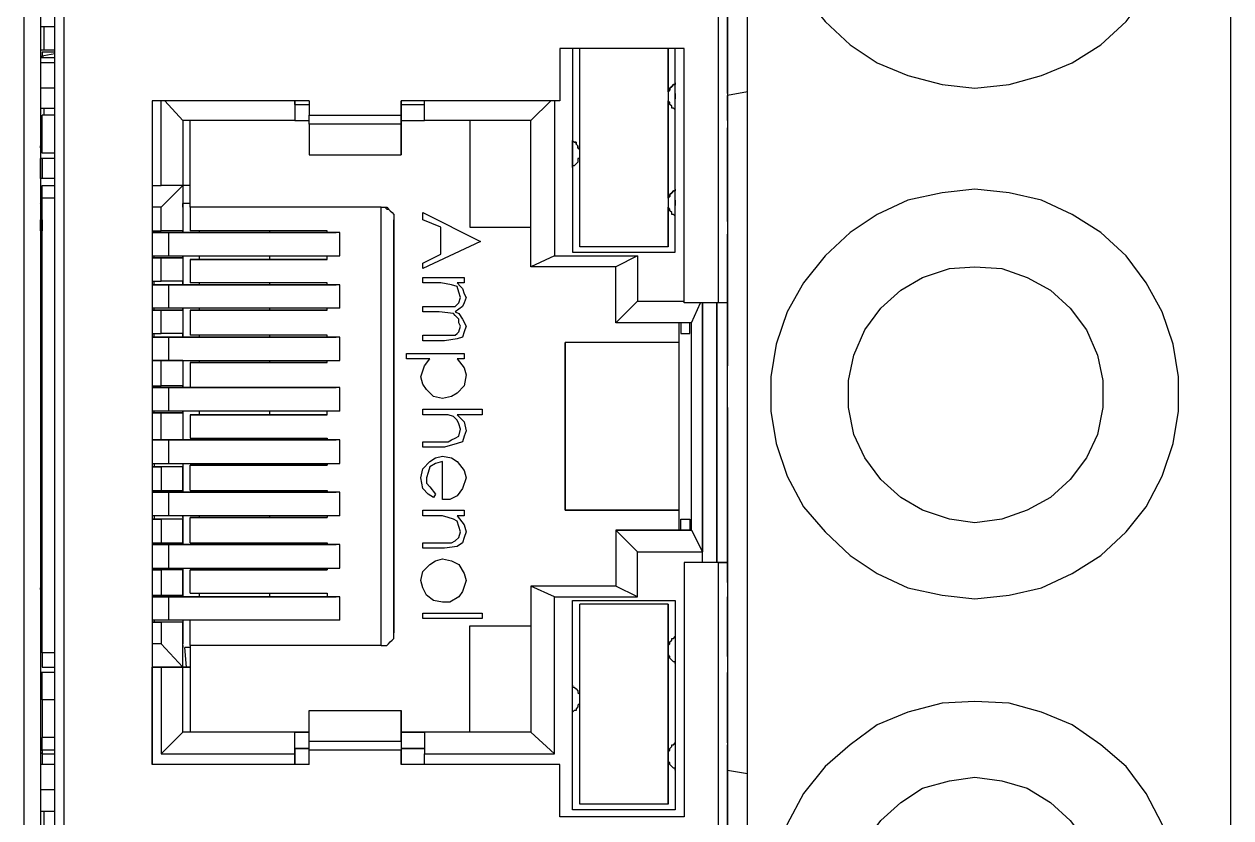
# Model space of a CAD drawing. Header units: inches. Extents: x 45 to 557, y 129 to 755.
# Drawn here: x 91.6 to 158.5, y 449.2 to 493.2 of the extents above; entities that cross this region are included whole.
import ezdxf

# ---------------------------------------------------------------- set-up
doc = ezdxf.new("R2010")
doc.units = ezdxf.units.IN
doc.header["$MEASUREMENT"] = 0
doc.layers.add('Brain', color=7, linetype='Continuous')

msp = doc.modelspace()

# ---------------------------------------------------------------- linework, layer by layer
at = {"layer": 'Brain', "color": 7, "lineweight": 25, "true_color": 0xffffff}
for points in [[(158.5, 345.2), (158.5, 685.3)], [(92.5, 539.1), (92.5, 402.1)], [(93.3, 402.7), (93.3, 538.5)], [(93.8, 538), (93.8, 403.2)], [(91.6, 404.1), (91.6, 537.1)], [(131.7, 404.1), (131.7, 537.1)], [(144.3, 512.4), (142.5, 512.3), (140.6, 511.8), (138.9, 511.1), (137.4, 510), (136, 508.8), (134.8, 507.3), (133.9, 505.6), (133.3, 503.9), (133, 502), (133, 500.1), (133.3, 498.3), (133.9, 496.5), (134.8, 494.9), (136, 493.4), (137.4, 492.1), (138.9, 491.1), (140.6, 490.4), (142.5, 489.9), (144.3, 489.7)], [(144.3, 489.7), (146.2, 489.9), (148, 490.4), (149.7, 491.1), (151.3, 492.1), (152.7, 493.4), (153.8, 494.9), (154.7, 496.5), (155.3, 498.3), (155.6, 500.1), (155.6, 502), (155.3, 503.9), (154.7, 505.6), (153.8, 507.3), (152.7, 508.8), (151.3, 510), (149.7, 511.1), (148, 511.8), (146.2, 512.3), (144.3, 512.4)], [(130.1, 477.8), (130.1, 508)], [(130.6, 508), (130.6, 477.8)], [(130.6, 496.5), (130.6, 489.3)], [(130.6, 492.5), (130.6, 496.4)], [(130.6, 496.4), (130.6, 496.3), (130.6, 495.7), (130.6, 494.9), (130.6, 493.9), (130.6, 492.9), (130.6, 491.9), (130.6, 491.1)], [(130.6, 492.5), (130.6, 492.8), (130.6, 493.8), (130.6, 494.8), (130.6, 495.6), (130.6, 496.3), (130.6, 496.4)], [(130.6, 492.5), (130.6, 493.1), (130.6, 494), (130.6, 494.8), (130.6, 495.4), (130.6, 495.9), (130.6, 496), (130.6, 495.8), (130.6, 495.4), (130.6, 494.7), (130.6, 493.9), (130.6, 493), (130.6, 492.2), (130.6, 491.5)], [(130.6, 493), (130.6, 493.5), (130.6, 494), (130.6, 494.5), (130.6, 494.9), (130.6, 495.3), (130.6, 495.5), (130.6, 495.7), (130.6, 495.8)], [(93.3, 493.1), (92.5, 493.1)], [(92.7, 493.1), (92.7, 491.8)], [(130.6, 493.2), (130.6, 493.1), (130.6, 493), (130.6, 492.9), (130.6, 492.8), (130.6, 492.7), (130.6, 492.6), (130.6, 492.5)], [(130.6, 492.5), (130.6, 492.6), (130.6, 493.2)], [(130.6, 489.9), (130.6, 490), (130.6, 490.2), (130.6, 490.5), (130.6, 490.9), (130.6, 491.3), (130.6, 491.7), (130.6, 492.3), (130.6, 492.8)], [(130.6, 492), (130.6, 492.5)], [(93.3, 491.8), (92.5, 491.8)], [(93.3, 491.8), (92.5, 491.8)], [(121.3, 491.9), (121.3, 489)], [(121.3, 491.9), (121.3, 489)], [(128.2, 491.9), (121.3, 491.9)], [(122, 491.9), (122, 486.8)], [(122, 491.9), (122, 480.6)], [(122.4, 480.9), (122.4, 481.8), (122.4, 483), (122.4, 484.3), (122.4, 485.7), (122.4, 487.1), (122.4, 488.5), (122.4, 489.8), (122.4, 491), (122.4, 491.9)], [(127.3, 489.5), (127.3, 491.9)], [(127.3, 491.9), (127.3, 491), (127.3, 489.8), (127.3, 488.5), (127.3, 487.1), (127.3, 485.7), (127.3, 484.3), (127.3, 483), (127.3, 481.8), (127.3, 480.9)], [(127.7, 480.6), (127.7, 491.9)], [(128.2, 477.8), (128.2, 491.9)], [(130.6, 492.2), (130.6, 491.8)], [(130.6, 492), (130.6, 492.1), (130.6, 492.2)], [(130.6, 489.4), (130.6, 492)], [(130.6, 491.5), (130.6, 492)], [(130.6, 491), (130.6, 491.8), (130.6, 492)], [(92.5, 491.4), (93.3, 491.4)], [(93.3, 491.1), (92.5, 491.1)], [(93.3, 491.1), (92.5, 491.1)], [(92.6, 491.7), (92.6, 491.5)], [(93.3, 491.7), (92.6, 491.7)], [(93.3, 491.7), (92.6, 491.7)], [(92.6, 491.7), (92.6, 491.5)], [(92.6, 491.4), (92.6, 491.5), (92.7, 491.5)], [(92.6, 491.4), (92.6, 491.5), (92.7, 491.5)], [(93.3, 491.6), (92.7, 491.5)], [(93.3, 491.6), (92.7, 491.5)], [(130.6, 491.5), (130.6, 491)], [(130.6, 491.5), (130.6, 491.1)], [(127.7, 490), (127.7, 489.9), (127.6, 489.9), (127.5, 489.8), (127.4, 489.7), (127.4, 489.6), (127.3, 489.5)], [(127.3, 489.5), (127.4, 489.6), (127.4, 489.7), (127.5, 489.8), (127.6, 489.9), (127.7, 489.9), (127.7, 490)], [(93.3, 489.7), (92.5, 489.7)], [(127.3, 489.5), (127.3, 489.5), (127.3, 489.4), (127.3, 489.2), (127.3, 489.1), (127.3, 489)], [(127.7, 489.4), (127.7, 489.4), (127.7, 489.3), (127.7, 489.2), (127.7, 489.1)], [(131.7, 489.5), (130.6, 489.3)], [(130.6, 489.2), (130.6, 489.3)], [(130.6, 487.9), (130.6, 489.3)], [(130.6, 489.3), (130.6, 487.9)], [(130.6, 489.2), (130.6, 485.9)], [(92.5, 488.6), (93.3, 488.6)], [(92.7, 488.6), (92.7, 488.2)], [(98.7, 489), (98.7, 484.3)], [(98.7, 489), (98.7, 452.2)], [(107.4, 489), (98.7, 489)], [(99.2, 484.3), (99.2, 489)], [(100.4, 487.9), (99.4, 489)], [(106.6, 489), (106.6, 487.9)], [(106.6, 488.8), (106.6, 489)], [(106.6, 488.8), (106.6, 487.9)], [(106.6, 488.8), (107.4, 488.8)], [(107.4, 489), (107.4, 488.2)], [(112.5, 488.2), (112.5, 489)], [(112.5, 489), (112.5, 488.2)], [(121.3, 489), (112.5, 489)], [(112.5, 488.8), (113.8, 488.8)], [(113.8, 487.9), (113.8, 489)], [(119.7, 487.9), (120.8, 489)], [(121, 489), (121, 480.4)], [(127.7, 488.5), (127.7, 488.5), (127.6, 488.6), (127.5, 488.6), (127.5, 488.7), (127.4, 488.8), (127.4, 488.9), (127.3, 489)], [(127.3, 483.6), (127.3, 489)], [(92.6, 488.1), (92.5, 488.1)], [(92.6, 488.1), (92.5, 488.1)], [(92.6, 488.2), (92.6, 488.2)], [(93.3, 488.2), (92.6, 488.2)], [(93.3, 488.2), (92.6, 488.2)], [(92.6, 486.1), (92.6, 488.2)], [(100.4, 487.9), (100.4, 484.3)], [(100.4, 487.9), (100.4, 484.3)], [(106.6, 487.9), (100.4, 487.9)], [(100.8, 483.1), (100.8, 487.9)], [(106.6, 487.9), (107.4, 487.9)], [(107.4, 487.7), (107.4, 487.7), (107.4, 487.8), (107.4, 487.9), (107.4, 488), (107.4, 488.1), (107.4, 488.2)], [(107.4, 488.2), (112.5, 488.2)], [(112.5, 488.2), (112.5, 488.1), (112.5, 488), (112.5, 487.9), (112.5, 487.8), (112.5, 487.7)], [(112.5, 486.5), (112.5, 488.2)], [(112.5, 487.9), (113.8, 487.9)], [(119.7, 487.9), (113.8, 487.9)], [(116.3, 487.9), (116.3, 482)], [(119.7, 479.8), (119.7, 487.9)], [(107.4, 487.7), (107.4, 486)], [(112.5, 487.7), (107.4, 487.7)], [(112.5, 487.7), (112.5, 486)], [(130.6, 486.8), (130.6, 487.5)], [(130.6, 487.5), (130.6, 485.9)], [(92.5, 486.6), (92.6, 486.6)], [(92.5, 486.4), (92.5, 486.4), (92.5, 486.5)], [(92.6, 486.5), (92.5, 486.5)], [(92.5, 486.4), (92.5, 486.4), (92.5, 486.5)], [(92.5, 486.4), (92.5, 486.4), (92.5, 486.5)], [(92.5, 486.5), (92.6, 486.5)], [(92.6, 486.4), (92.5, 486.4)], [(92.5, 486.4), (92.5, 485.8)], [(92.5, 486.4), (92.5, 486.4)], [(112.5, 486), (112.5, 486.5)], [(122.4, 486.3), (122.3, 486.4), (122.3, 486.5), (122.2, 486.6), (122.2, 486.7), (122.1, 486.7), (122, 486.8)], [(122, 486.8), (122, 486.8), (122.1, 486.7), (122.2, 486.7), (122.2, 486.6), (122.3, 486.5), (122.3, 486.4), (122.4, 486.3)], [(122, 486.3), (122, 486.5), (122, 486.6), (122, 486.7), (122, 486.8)], [(130.6, 486.1), (130.6, 486.8)], [(92.5, 484.7), (92.5, 485.8)], [(92.5, 485.8), (92.5, 485.8)], [(93.3, 485.8), (92.5, 485.8)], [(93.3, 486.1), (92.6, 486.1)], [(92.6, 485.8), (92.6, 484.7)], [(107.4, 486), (112.5, 486)], [(122, 485.9), (122, 485.9), (122, 486), (122, 486.1), (122, 486.2), (122, 486.3)], [(122, 486.3), (122, 485.9)], [(122, 485.3), (122, 485.3), (122, 485.4), (122, 485.5), (122, 485.7), (122, 485.9)], [(122.4, 485.8), (122.3, 485.8), (122.3, 485.7), (122.3, 485.6), (122.2, 485.5), (122.1, 485.4), (122, 485.4), (122, 485.3)], [(130.6, 483.7), (130.6, 486.1)], [(130.6, 485.2), (130.6, 485.9)], [(122, 485.3), (122, 480.6)], [(130.6, 484.9), (130.6, 485.1), (130.6, 485.2)], [(93.3, 484.7), (92.5, 484.7)], [(93.3, 484.7), (92.5, 484.7)], [(130.6, 484.5), (130.6, 484.8), (130.6, 484.9)], [(130.6, 483.9), (130.6, 484.5)], [(92.6, 484.3), (93.3, 484.3)], [(92.6, 484.3), (93.3, 484.3)], [(92.6, 483.6), (92.6, 483.7), (92.6, 483.8), (92.6, 484), (92.6, 484.1), (92.6, 484.2), (92.6, 484.3)], [(98.7, 484.3), (99.2, 484.3)], [(98.7, 484.3), (98.7, 483.1)], [(100.4, 484.3), (99.2, 483.1)], [(100.4, 484.3), (99.2, 484.3)], [(100.8, 484.3), (100.4, 484.3)], [(100.4, 484.3), (100.4, 483.1)], [(100.4, 484.3), (100.4, 481.8)], [(127.7, 484.1), (127.7, 484), (127.6, 484), (127.5, 483.9), (127.4, 483.8), (127.4, 483.7), (127.3, 483.6)], [(127.3, 483.6), (127.4, 483.7), (127.4, 483.8), (127.5, 483.9), (127.6, 484), (127.7, 484), (127.7, 484.1)], [(130.6, 483.9), (130.6, 474.3)], [(130.6, 483.9), (130.6, 482.3)], [(130.6, 483.1), (130.6, 483.7)], [(144.3, 484.1), (142.5, 483.9), (140.6, 483.5), (138.9, 482.7), (137.4, 481.7), (136, 480.4), (134.8, 478.9), (133.9, 477.3), (133.3, 475.5), (133, 473.7), (133, 471.8), (133.3, 470), (133.9, 468.2), (134.8, 466.5), (136, 465.1), (137.4, 463.8), (138.9, 462.8), (140.6, 462), (142.5, 461.6), (144.3, 461.4)], [(144.3, 461.4), (146.2, 461.6), (148, 462), (149.7, 462.8), (151.3, 463.8), (152.7, 465.1), (153.8, 466.5), (154.7, 468.2), (155.3, 470), (155.6, 471.8), (155.6, 473.7), (155.3, 475.5), (154.7, 477.3), (153.8, 478.9), (152.7, 480.4), (151.3, 481.7), (149.7, 482.7), (148, 483.5), (146.2, 483.9), (144.3, 484.1)], [(92.6, 483.2), (92.6, 483.2), (92.5, 483.3)], [(92.6, 483.3), (92.5, 483.3)], [(93.3, 483.6), (92.6, 483.6)], [(92.6, 458.4), (92.6, 483.6)], [(99.2, 483.1), (98.7, 483.1)], [(98.7, 483.1), (98.7, 481.8)], [(99.2, 481.8), (99.2, 483.1)], [(100.8, 483.3), (100.8, 483.3), (100.6, 483.3), (100.4, 483.3)], [(100.4, 483.3), (100.4, 483.1)], [(100.4, 483.1), (100.4, 483.3)], [(100.4, 483.1), (100.4, 481.7)], [(100.8, 483.1), (100.8, 481.8)], [(111.4, 483.1), (100.8, 483.1)], [(111.4, 483.1), (100.8, 483.1)], [(111.4, 458.8), (111.4, 483.1)], [(111.4, 483.1), (111.5, 483.1), (111.6, 483.1), (111.7, 483), (111.8, 483), (111.9, 482.9), (112, 482.8), (112.1, 482.7), (112.1, 482.5), (112.1, 482.4)], [(111.4, 483.1), (111.5, 483.1), (111.7, 483.1), (111.8, 483), (111.9, 482.9), (112, 482.8), (112.1, 482.7), (112.1, 482.5), (112.1, 482.4)], [(127.3, 483.6), (127.3, 483.6), (127.3, 483.5), (127.3, 483.3), (127.3, 483.2), (127.3, 483.1)], [(127.7, 482.6), (127.7, 482.6), (127.6, 482.7), (127.5, 482.7), (127.5, 482.8), (127.4, 482.9), (127.4, 483), (127.3, 483.1)], [(127.3, 480.9), (127.3, 483.1)], [(127.7, 483.5), (127.7, 483.5), (127.7, 483.4), (127.7, 483.3), (127.7, 483.2)], [(130.6, 482.3), (130.6, 483.1)], [(92.5, 482.9), (92.5, 482.4)], [(92.6, 482.9), (92.5, 482.9)], [(92.5, 482.4), (92.6, 482.4)], [(92.5, 481.8), (92.5, 482.4)], [(92.5, 482.4), (92.5, 482.4)], [(92.5, 482.4), (92.5, 482.4)], [(92.6, 482.4), (92.5, 482.4)], [(92.5, 482.4), (92.5, 482.4)], [(92.6, 482.4), (92.6, 481.8)], [(112.1, 459.5), (112.1, 482.4)], [(112.1, 482.4), (112.1, 459.5)], [(113.7, 482.8), (116.9, 481.2)], [(113.7, 482.8), (116.9, 481.2)], [(113.7, 482.4), (113.7, 482.8)], [(114.7, 482), (113.7, 482.4)], [(92.5, 481.8), (92.6, 481.8)], [(92.6, 481.7), (92.5, 481.7)], [(92.6, 481.7), (92.5, 481.7)], [(98.7, 481.8), (99.2, 481.8)], [(98.7, 481.8), (98.7, 480.3)], [(98.7, 481.7), (108.9, 481.7)], [(99.6, 481.7), (99.2, 481.7), (98.8, 481.7), (98.7, 481.7)], [(98.8, 481.7), (98.8, 481.8)], [(100.4, 481.8), (99.2, 481.8)], [(99.6, 481.7), (99.6, 480.4)], [(109.1, 481.7), (99.6, 481.7)], [(100.4, 481.8), (100.4, 481.8)], [(100.4, 481.7), (100.4, 481.8)], [(108.4, 481.8), (100.8, 481.8)], [(101.3, 481.8), (101.3, 481.7)], [(105.2, 481.8), (105.2, 481.7)], [(108.4, 481.7), (108.4, 481.8)], [(109.1, 481.7), (108.4, 481.7)], [(109.1, 480.4), (109.1, 481.7)], [(114.7, 480.5), (114.7, 482)], [(116.3, 482), (119.7, 482)], [(116.9, 481.2), (113.7, 479.7)], [(116.9, 481.2), (116.9, 481.2)], [(116.9, 481.2), (116.9, 481.2)], [(130.6, 480.9), (130.6, 481.6)], [(130.6, 481.6), (130.6, 481)], [(92.6, 480.4), (92.5, 480.4)], [(98.7, 480.4), (98.8, 480.4), (99.2, 480.4), (99.6, 480.4)], [(98.8, 480.3), (98.8, 480.4)], [(99.6, 480.4), (109.1, 480.4)], [(100.4, 480.4), (100.4, 478.8)], [(100.4, 480.3), (100.4, 480.4)], [(101.3, 480.4), (101.3, 480.2)], [(105.2, 480.4), (105.2, 480.2)], [(108.4, 480.2), (108.4, 480.4)], [(113.7, 480), (114.7, 480.5)], [(113.7, 480), (114.7, 480.5)], [(121, 480.4), (119.7, 479.8)], [(121, 480.4), (125.6, 480.4)], [(122, 480.6), (127.7, 480.6)], [(122, 480.6), (127.7, 480.6)], [(127.3, 480.9), (122.4, 480.9)], [(125.6, 480.4), (124.4, 479.8)], [(125.6, 480.4), (125.6, 477.9)], [(130.6, 481), (130.6, 480.7), (130.6, 480.4), (130.6, 479.7)], [(130.6, 479.9), (130.6, 480.1), (130.6, 480.4), (130.6, 480.6), (130.6, 480.7), (130.6, 480.9)], [(92.5, 480.3), (92.6, 480.3)], [(92.6, 480), (92.5, 480)], [(98.7, 480.3), (99.2, 480.3)], [(98.8, 480.3), (98.7, 480.3)], [(98.7, 480.3), (98.7, 479)], [(100.4, 480.3), (98.8, 480.3)], [(99.2, 479), (99.2, 480.3)], [(99.2, 480.3), (100.4, 480.3)], [(100.4, 480.3), (100.4, 479)], [(100.4, 480.3), (100.4, 480.3)], [(108.4, 480.2), (100.8, 480.2)], [(100.8, 480.2), (108.4, 480.2)], [(100.8, 480.2), (100.8, 478.9)], [(113.7, 479.7), (113.7, 480)], [(124.4, 479.8), (119.7, 479.8)], [(124.4, 476.7), (124.4, 479.8)], [(130.6, 479.2), (130.6, 479.3), (130.6, 479.4), (130.6, 479.5), (130.6, 479.7), (130.6, 479.9)], [(130.6, 479.7), (130.6, 479.3), (130.6, 478.9), (130.6, 478.5)], [(144.3, 465.6), (142.9, 465.8), (141.4, 466.3), (140.2, 467), (139.1, 468), (138.2, 469.2), (137.6, 470.5), (137.3, 472), (137.3, 473.5), (137.6, 474.9), (138.2, 476.3), (139.1, 477.5), (140.2, 478.5), (141.4, 479.2), (142.9, 479.7), (144.3, 479.8)], [(144.3, 479.8), (145.8, 479.7), (147.2, 479.2), (148.5, 478.5), (149.6, 477.5), (150.5, 476.3), (151.1, 474.9), (151.4, 473.5), (151.4, 472), (151.1, 470.5), (150.5, 469.2), (149.6, 468), (148.5, 467), (147.2, 466.3), (145.8, 465.8), (144.3, 465.6)], [(113.7, 479.2), (116, 479.2)], [(113.7, 479.2), (116, 479.2)], [(113.7, 478.9), (113.7, 479.2)], [(116, 479.2), (116, 478.9)], [(116, 479.2), (116, 478.9)], [(130.6, 478.4), (130.6, 479.2)], [(92.6, 479), (92.5, 479)], [(92.5, 479), (92.6, 479)], [(92.6, 478.8), (92.5, 478.8)], [(92.6, 478.8), (92.5, 478.8)], [(98.7, 479), (99.2, 479)], [(98.7, 479), (98.7, 477.4)], [(98.7, 478.8), (108.9, 478.8)], [(99.6, 478.8), (99.2, 478.8), (98.8, 478.8), (98.7, 478.8)], [(98.8, 478.8), (98.8, 479)], [(100.4, 479), (99.2, 479)], [(99.6, 478.8), (99.6, 477.5)], [(109.1, 478.8), (99.6, 478.8)], [(100.4, 479), (100.4, 479)], [(100.4, 478.8), (100.4, 479)], [(100.4, 479), (100.4, 478.8)], [(100.4, 478.8), (100.4, 479)], [(108.4, 478.9), (100.8, 478.9)], [(101.3, 478.9), (101.3, 478.8)], [(105.2, 478.9), (105.2, 478.8)], [(108.4, 478.8), (108.4, 478.9)], [(109.1, 478.8), (108.4, 478.8)], [(109.1, 477.5), (109.1, 478.8)], [(114.7, 478.9), (113.7, 478.9)], [(115.8, 478.1), (115.7, 478.4), (115.6, 478.7), (115.3, 478.8), (114.7, 478.9)], [(115.6, 478.9), (115.8, 478.7), (115.9, 478.6)], [(116, 478.9), (115.6, 478.9)], [(115.9, 478.6), (116, 478.3), (116.1, 478.1)], [(115.9, 478.6), (116, 478.3), (116.1, 478.1)], [(130.6, 478.5), (130.6, 477.9), (130.6, 477.3)], [(130.6, 477.4), (130.6, 477.7), (130.6, 477.9), (130.6, 478.2), (130.6, 478.4)], [(114.9, 477.6), (115.5, 477.6), (115.6, 477.7), (115.7, 477.8), (115.8, 478.1)], [(116.1, 478.1), (116, 477.8), (115.9, 477.6), (115.5, 477.3)], [(124.4, 476.7), (125.6, 477.9)], [(125.6, 477.9), (128.2, 477.9)], [(130.1, 477.8), (128.2, 477.8)], [(128.6, 476.7), (129.1, 477.8)], [(129.2, 477.8), (129.2, 464)], [(129.2, 463.4), (129.2, 477.8)], [(130, 477.8), (130, 475.6)], [(130, 476.1), (130, 477.8)], [(130, 477.8), (130, 476.1)], [(130, 463.4), (130, 477.8)], [(130, 477.8), (130, 463.4)], [(130.6, 477.8), (130.6, 477.8), (130.5, 477.8), (130.4, 477.8), (130.3, 477.8), (130.2, 477.8), (130.1, 477.8)], [(130.6, 463.4), (130.6, 477.8)], [(92.6, 477.5), (92.5, 477.5)], [(92.6, 477.1), (92.5, 477.1)], [(99.6, 477.5), (99.2, 477.5), (98.8, 477.5), (98.7, 477.5)], [(99, 477.4), (98.7, 477.4)], [(98.7, 477.4), (99.2, 477.4)], [(98.8, 477.4), (98.7, 477.4)], [(98.7, 477.4), (98.7, 476.1)], [(98.8, 477.4), (98.8, 477.5)], [(100.4, 477.4), (98.8, 477.4)], [(99, 477.4), (100.4, 477.4)], [(99.2, 477.4), (100.4, 477.4)], [(99.2, 476.1), (99.2, 477.4)], [(109.1, 477.5), (99.6, 477.5)], [(100.4, 477.5), (100.4, 475.9)], [(100.4, 477.4), (100.4, 477.5)], [(100.4, 477.5), (100.4, 477.4)], [(100.4, 477.4), (100.4, 477.5)], [(100.4, 477.4), (100.4, 477.4)], [(100.4, 477.4), (100.4, 476.1)], [(108.4, 477.4), (100.8, 477.4)], [(100.8, 477.4), (108.4, 477.4)], [(100.8, 477.4), (100.8, 476)], [(101.3, 477.5), (101.3, 477.4)], [(105.2, 477.5), (105.2, 477.4)], [(108.4, 477.4), (108.4, 477.5)], [(113.7, 477.6), (114.9, 477.6)], [(113.7, 477.6), (114.9, 477.6)], [(113.7, 477.3), (113.7, 477.6)], [(114.6, 477.3), (113.7, 477.3)], [(115.8, 476.5), (115.7, 476.7), (115.7, 476.9), (115.5, 477.1), (115.4, 477.2), (114.6, 477.3)], [(115.5, 477.3), (115.7, 477.2), (115.9, 476.9), (116.1, 476.5)], [(130.6, 476.7), (130.6, 476.8), (130.6, 476.9), (130.6, 477), (130.6, 477.2), (130.6, 477.4)], [(130.6, 477.3), (130.6, 476.8), (130.6, 476.4), (130.6, 476.2), (130.6, 476)], [(114.9, 476), (115.5, 476), (115.6, 476.1), (115.7, 476.2), (115.8, 476.5)], [(116.1, 476.5), (116, 476.2), (115.9, 475.9), (115.6, 475.8), (114.9, 475.7)], [(128.6, 476.7), (124.4, 476.7)], [(127.9, 476.7), (127.9, 465.2)], [(128, 476.7), (128, 476.1)], [(128.5, 476.1), (128.5, 476.7)], [(128.6, 465.2), (128.6, 476.7)], [(130.6, 476), (130.6, 476.7)], [(92.5, 476.1), (92.6, 476.1)], [(92.6, 476.1), (92.5, 476.1)], [(92.6, 475.9), (92.5, 475.9)], [(92.6, 475.9), (92.5, 475.9)], [(98.7, 476.1), (99.2, 476.1)], [(98.7, 476.1), (98.7, 474.6)], [(98.7, 475.9), (108.9, 475.9)], [(99.6, 475.9), (99.2, 475.9), (98.8, 475.9), (98.7, 475.9)], [(98.8, 475.9), (98.8, 476.1)], [(100.4, 476.1), (99.2, 476.1)], [(99.6, 475.9), (99.6, 474.6)], [(109.1, 475.9), (99.6, 475.9)], [(100.4, 476.1), (100.4, 476.1)], [(100.4, 475.9), (100.4, 476.1)], [(108.4, 476), (100.8, 476)], [(101.3, 476), (101.3, 475.9)], [(105.2, 476), (105.2, 475.9)], [(108.4, 475.9), (108.4, 476)], [(109.1, 475.9), (108.4, 475.9)], [(109.1, 474.6), (109.1, 475.9)], [(113.7, 476), (114.9, 476)], [(113.7, 476), (114.9, 476)], [(113.7, 475.7), (113.7, 476)], [(114.9, 475.7), (113.7, 475.7)], [(128, 476.1), (128.5, 476.1)], [(128, 476.1), (128.5, 476.1)], [(112.8, 475), (116, 475)], [(112.8, 475), (116, 475)], [(112.8, 474.7), (112.8, 475)], [(116, 475), (116, 474.7)], [(116, 475), (116, 474.7)], [(121.6, 466.3), (121.6, 475.6)], [(127.9, 475.6), (121.6, 475.6)], [(121.6, 475.6), (121.6, 466.3)], [(130, 475.6), (130, 466.3)], [(92.6, 474.6), (92.5, 474.6)], [(98.7, 474.6), (98.8, 474.6), (99.2, 474.6), (99.6, 474.6)], [(98.7, 474.6), (99.2, 474.6)], [(98.8, 474.6), (98.7, 474.6)], [(98.7, 474.6), (98.7, 473.2)], [(98.8, 474.6), (98.8, 474.6)], [(100.4, 474.6), (98.8, 474.6)], [(99.2, 473.2), (99.2, 474.6)], [(99.2, 474.6), (100.4, 474.6)], [(99.6, 474.6), (109.1, 474.6)], [(100.4, 474.6), (100.4, 473.1)], [(100.4, 474.6), (100.4, 474.6)], [(100.4, 474.6), (100.4, 473.2)], [(100.4, 474.6), (100.4, 474.6)], [(108.4, 474.5), (100.8, 474.5)], [(100.8, 474.5), (100.8, 474.5)], [(100.8, 474.5), (108.4, 474.5)], [(100.8, 474.5), (100.8, 473.1)], [(101.3, 474.6), (101.3, 474.5)], [(105.2, 474.6), (105.2, 474.5)], [(108.4, 474.5), (108.4, 474.6)], [(114.1, 474.7), (112.8, 474.7)], [(113.6, 473.7), (113.8, 474.3), (114.1, 474.7)], [(115.6, 474.7), (116, 474.2), (116.1, 473.8)], [(116, 474.7), (115.6, 474.7)], [(130.6, 474.2), (130.6, 474.9)], [(130.6, 474.9), (130.6, 474.3)], [(114.8, 472.5), (114.3, 472.6), (113.9, 473), (113.7, 473.3), (113.6, 473.7)], [(116.1, 473.8), (116, 473.2), (115.6, 472.8), (115.3, 472.6), (114.8, 472.5)], [(130.6, 473.1), (130.6, 473.4), (130.6, 473.8), (130.6, 474.2)], [(92.5, 473.2), (92.6, 473.2)], [(92.6, 473.1), (92.5, 473.1)], [(92.6, 473.1), (92.5, 473.1)], [(98.7, 473.2), (99.2, 473.2)], [(98.7, 473.2), (98.7, 471.7)], [(98.7, 473.1), (108.9, 473.1)], [(99.6, 473.1), (99.2, 473.1), (98.8, 473.1), (98.7, 473.1)], [(98.8, 473.1), (98.8, 473.2)], [(100.4, 473.2), (99.2, 473.2)], [(99.6, 473.1), (99.6, 471.8)], [(109.1, 473.1), (99.6, 473.1)], [(100.4, 473.2), (100.4, 473.2)], [(100.4, 473.1), (100.4, 473.2)], [(100.4, 473.2), (100.4, 473.1)], [(100.4, 473.1), (100.4, 473.2)], [(108.4, 473.1), (100.8, 473.1)], [(101.3, 473.1), (101.3, 473.1)], [(105.2, 473.1), (105.2, 473.1)], [(108.4, 473.1), (108.4, 473.1)], [(109.1, 473.1), (108.4, 473.1)], [(109.1, 471.8), (109.1, 473.1)], [(130.6, 471.2), (130.6, 471.3), (130.6, 471.6), (130.6, 472.2), (130.6, 472.6), (130.6, 473.1)], [(92.6, 471.8), (92.5, 471.8)], [(99.6, 471.8), (99.2, 471.8), (98.8, 471.8), (98.7, 471.8)], [(99, 471.7), (98.7, 471.7)], [(98.7, 471.7), (99.2, 471.7)], [(98.8, 471.7), (98.7, 471.7)], [(98.7, 471.7), (98.7, 470.2)], [(98.8, 471.7), (98.8, 471.8)], [(100.4, 471.7), (98.8, 471.7)], [(99, 471.7), (100.4, 471.7)], [(99.2, 470.2), (99.2, 471.7)], [(99.2, 471.7), (100.4, 471.7)], [(109.1, 471.8), (99.6, 471.8)], [(100.4, 471.8), (100.4, 470.2)], [(100.4, 471.7), (100.4, 471.8)], [(100.4, 471.8), (100.4, 471.7)], [(100.4, 471.7), (100.4, 471.8)], [(100.4, 471.7), (100.4, 470.2)], [(100.4, 471.7), (100.4, 471.7)], [(101.3, 471.8), (101.3, 471.6)], [(105.2, 471.8), (105.2, 471.6)], [(108.4, 471.6), (108.4, 471.8)], [(113.7, 471.9), (117, 471.9)], [(113.7, 471.9), (117, 471.9)], [(113.7, 471.6), (113.7, 471.9)], [(117, 471.9), (117, 471.6)], [(117, 471.9), (117, 471.6)], [(130.6, 472), (130.6, 465.5)], [(130.6, 472), (130.6, 471.6), (130.6, 471.3), (130.6, 471.2)], [(92.6, 471.3), (92.5, 471.3)], [(108.4, 471.6), (100.8, 471.6)], [(100.8, 471.6), (108.4, 471.6)], [(100.8, 471.6), (100.8, 470.3)], [(114.5, 471.6), (113.7, 471.6)], [(115.1, 471.6), (114.8, 471.6), (114.5, 471.6)], [(115.8, 470.8), (115.7, 471.1), (115.6, 471.3), (115.4, 471.5), (115.1, 471.6)], [(115.6, 471.6), (116, 471.2), (116.1, 470.7)], [(117, 471.6), (115.6, 471.6)], [(116.1, 470.7), (116, 470.4), (115.9, 470.1), (115.6, 470), (114.9, 469.8)], [(115.3, 470.2), (115.5, 470.3), (115.7, 470.4), (115.8, 470.8)], [(130.6, 469.7), (130.6, 470.4)], [(130.6, 470.4), (130.6, 469.7)], [(92.6, 470.2), (92.5, 470.2)], [(92.6, 470.2), (92.5, 470.2)], [(98.7, 470.2), (108.9, 470.2)], [(99.6, 470.2), (99.2, 470.2), (98.8, 470.2), (98.7, 470.2)], [(98.7, 470.2), (99.2, 470.2)], [(98.7, 470.2), (98.7, 468.7)], [(98.8, 470.2), (98.8, 470.2)], [(99.2, 470.2), (100.4, 470.2)], [(99.6, 470.2), (99.6, 468.9)], [(109.1, 470.2), (99.6, 470.2)], [(100.4, 470.2), (100.4, 470.2)], [(100.4, 470.2), (100.4, 470.2)], [(100.8, 470.3), (108.4, 470.3)], [(101.3, 470.3), (101.3, 470.2)], [(105.2, 470.3), (105.2, 470.2)], [(108.4, 470.3), (108.4, 470.2)], [(109.1, 470.2), (108.4, 470.2)], [(109.1, 468.9), (109.1, 470.2)], [(113.7, 470.1), (114.8, 470.1)], [(113.7, 470.1), (114.8, 470.1)], [(113.7, 469.8), (113.7, 470.1)], [(114.9, 469.8), (113.7, 469.8)], [(114.8, 470.1), (115.1, 470.1), (115.3, 470.2)], [(114.8, 470.1), (115.1, 470.1), (115.3, 470.2)], [(130.6, 469.7), (130.6, 469.1), (130.6, 468.5)], [(130.6, 468.6), (130.6, 468.9), (130.6, 469.2), (130.6, 469.4), (130.6, 469.5), (130.6, 469.7)], [(113.6, 468.1), (113.7, 468.6), (114.1, 469), (114.4, 469.2), (114.8, 469.3)], [(114.8, 469), (114.4, 468.9), (114.1, 468.7), (114, 468.4), (113.9, 468.1)], [(114.8, 469.3), (115.3, 469.2), (115.6, 469)], [(114.8, 469.3), (115.3, 469.2), (115.6, 469)], [(114.8, 466.9), (114.8, 469)], [(115.6, 469), (116, 468.5), (116.1, 468.1)], [(115.6, 469), (116, 468.5), (116.1, 468.1)], [(92.6, 468.9), (92.5, 468.9)], [(92.6, 468.7), (92.5, 468.7)], [(98.7, 468.9), (98.8, 468.9), (99.2, 468.9), (99.6, 468.9)], [(98.7, 468.7), (99.2, 468.7)], [(98.8, 468.7), (98.7, 468.7)], [(98.7, 468.7), (98.7, 467.4)], [(98.8, 468.9), (98.8, 468.7)], [(100.4, 468.7), (98.8, 468.7)], [(99.2, 468.7), (99.2, 467.4)], [(100.4, 468.7), (99.2, 468.7)], [(99.6, 468.9), (109.1, 468.9)], [(100.4, 468.9), (100.4, 467.3)], [(100.4, 468.9), (100.4, 468.7)], [(100.4, 467.4), (100.4, 468.7)], [(100.4, 468.7), (100.4, 468.7)], [(100.8, 468.8), (108.4, 468.8)], [(108.4, 468.8), (100.8, 468.8)], [(100.8, 467.4), (100.8, 468.8)], [(101.3, 468.9), (101.3, 468.8)], [(105.2, 468.9), (105.2, 468.8)], [(108.4, 468.9), (108.4, 468.8)], [(130.6, 467.8), (130.6, 467.9), (130.6, 468.1), (130.6, 468.2), (130.6, 468.6)], [(130.6, 468.5), (130.6, 467.8), (130.6, 467.5), (130.6, 467.3), (130.6, 467.1)], [(92.5, 468.3), (92.6, 468.3)], [(92.6, 468), (92.5, 468)], [(92.6, 468), (92.5, 468)], [(114.3, 467), (114, 467.2), (113.7, 467.5), (113.6, 468.1)], [(113.9, 468.1), (113.9, 467.8), (114.1, 467.6), (114.4, 467.2)], [(116.1, 468.1), (115.9, 467.5), (115.6, 467.1)], [(130.6, 467.1), (130.6, 467.8)], [(92.6, 467.4), (92.5, 467.4)], [(92.6, 467.4), (92.5, 467.4)], [(92.6, 467.3), (92.5, 467.3)], [(92.6, 467.3), (92.5, 467.3)], [(98.7, 467.4), (99.2, 467.4)], [(98.7, 467.4), (98.7, 465.8)], [(98.7, 467.3), (108.9, 467.3)], [(99.6, 467.3), (99.2, 467.3), (98.8, 467.3), (98.7, 467.3)], [(98.8, 467.4), (98.8, 467.3)], [(99.2, 467.4), (100.4, 467.4)], [(99.6, 467.3), (99.6, 466)], [(109.1, 467.3), (99.6, 467.3)], [(100.4, 467.4), (100.4, 467.4)], [(100.4, 467.4), (100.4, 467.3)], [(100.4, 467.4), (100.4, 467.3)], [(100.4, 467.3), (100.4, 467.4)], [(100.8, 467.4), (108.4, 467.4)], [(101.3, 467.4), (101.3, 467.3)], [(105.2, 467.4), (105.2, 467.3)], [(108.4, 467.4), (108.4, 467.3)], [(109.1, 467.3), (108.4, 467.3)], [(109.1, 466), (109.1, 467.3)], [(114.4, 467.2), (114.3, 467)], [(115.6, 467.1), (115.2, 466.9), (114.8, 466.9)], [(113.7, 466.3), (116, 466.3)], [(113.7, 466.3), (116, 466.3)], [(113.7, 466), (113.7, 466.3)], [(116, 466.3), (116, 466)], [(116, 466.3), (116, 466)], [(127.9, 466.3), (121.6, 466.3)], [(121.6, 466.3), (127.9, 466.3)], [(130, 463.4), (130, 466.3)], [(92.6, 466), (92.5, 466)], [(99.6, 466), (99.2, 466), (98.8, 466), (98.7, 466)], [(98.7, 465.8), (99.2, 465.8)], [(98.8, 465.8), (98.7, 465.8)], [(98.7, 465.8), (98.7, 464.5)], [(98.8, 466), (98.8, 465.8)], [(100.4, 465.8), (98.8, 465.8)], [(100.4, 465.8), (99.2, 465.8)], [(99.2, 465.8), (99.2, 464.5)], [(109.1, 466), (99.6, 466)], [(100.4, 466), (100.4, 464.4)], [(100.4, 466), (100.4, 465.8)], [(100.4, 466), (100.4, 465.9)], [(100.4, 465.9), (100.4, 466)], [(100.4, 465.8), (100.4, 465.8)], [(100.4, 464.5), (100.4, 465.8)], [(100.8, 465.9), (108.4, 465.9)], [(108.4, 465.9), (100.8, 465.9)], [(100.8, 464.5), (100.8, 465.9)], [(101.3, 466), (101.3, 465.9)], [(105.2, 466), (105.2, 465.9)], [(108.4, 466), (108.4, 465.9)], [(114.5, 466), (113.7, 466)], [(115.1, 465.9), (114.8, 466), (114.5, 466)], [(115.8, 465.1), (115.7, 465.4), (115.6, 465.7), (115.4, 465.8), (115.1, 465.9)], [(115.6, 466), (116, 465.5), (116.1, 465.1)], [(116, 466), (115.6, 466)], [(128, 465.2), (128, 465.8)], [(128, 465.8), (128.5, 465.8)], [(128.5, 465.8), (128.5, 465.2)], [(130, 463.4), (130, 465.8)], [(130, 465.8), (130, 463.4)], [(130.6, 464.3), (130.6, 464.9), (130.6, 465.5), (130.6, 465.9), (130.6, 466.2)], [(130.6, 466.2), (130.6, 466.1), (130.6, 465.7), (130.6, 465.5)], [(92.6, 465.6), (92.5, 465.6)], [(92.5, 465.3), (92.5, 465.2)], [(92.6, 465.3), (92.5, 465.3)], [(92.5, 465.3), (92.5, 465.3)], [(92.5, 465.3), (92.5, 465.3)], [(92.6, 465.3), (92.5, 465.3)], [(92.5, 465.3), (92.5, 465.3)], [(92.5, 465.3), (92.5, 465.3)], [(92.5, 465.3), (92.5, 465.3)], [(92.5, 465.3), (92.6, 465.3)], [(92.5, 465.2), (92.6, 465.2)], [(92.6, 465.2), (92.5, 465.2)], [(116.1, 465.1), (116, 464.8), (115.9, 464.5), (115.6, 464.3), (114.9, 464.2)], [(115.3, 464.5), (115.5, 464.6), (115.7, 464.8), (115.8, 465.1)], [(124.4, 465.2), (128.5, 465.2)], [(124.4, 465.2), (124.4, 462.1)], [(128.6, 465.2), (124.4, 465.2)], [(124.4, 465.2), (125.6, 464)], [(128.5, 465.2), (128.6, 465.2)], [(128.6, 465.2), (129.2, 464)], [(130.6, 465.5), (130.6, 465.4), (130.6, 465.1), (130.6, 464.8), (130.6, 464.3)], [(130.6, 462.3), (130.6, 465.5)], [(92.6, 464.9), (92.5, 464.9)], [(92.5, 464.9), (92.6, 464.9)], [(92.6, 464.4), (92.5, 464.4)], [(92.6, 464.4), (92.5, 464.4)], [(98.7, 464.5), (99.2, 464.5)], [(98.7, 464.5), (98.7, 463)], [(98.7, 464.4), (108.9, 464.4)], [(99.6, 464.4), (99.2, 464.4), (98.8, 464.4), (98.7, 464.4)], [(98.8, 464.5), (98.8, 464.4)], [(99.2, 464.5), (100.4, 464.5)], [(99.6, 464.4), (99.6, 463.1)], [(109.1, 464.4), (99.6, 464.4)], [(100.4, 464.5), (100.4, 464.5)], [(100.4, 464.5), (100.4, 464.4)], [(100.8, 464.5), (108.4, 464.5)], [(101.3, 464.5), (101.3, 464.4)], [(105.2, 464.5), (105.2, 464.4)], [(108.4, 464.5), (108.4, 464.4)], [(109.1, 464.4), (108.4, 464.4)], [(109.1, 463.1), (109.1, 464.4)], [(113.7, 464.5), (114.8, 464.5)], [(113.7, 464.5), (114.8, 464.5)], [(113.7, 464.2), (113.7, 464.5)], [(114.8, 464.5), (115.1, 464.5), (115.3, 464.5)], [(114.8, 464.5), (115.1, 464.5), (115.3, 464.5)], [(130.6, 464.3), (130.6, 463.8), (130.6, 463.5), (130.6, 463.2)], [(130.6, 462.4), (130.6, 462.7), (130.6, 463.2), (130.6, 463.7), (130.6, 464.3)], [(114.9, 464.2), (113.7, 464.2)], [(125.6, 464), (129.2, 464)], [(125.6, 461.5), (125.6, 464)], [(92.5, 463.1), (92.5, 462.5)], [(92.6, 463.1), (92.5, 463.1)], [(98.7, 463.1), (98.8, 463.1), (99.2, 463.1), (99.6, 463.1)], [(98.7, 463), (99.2, 463)], [(98.8, 463), (98.7, 463)], [(98.7, 463), (98.7, 461.6)], [(98.8, 463.1), (98.8, 463)], [(100.4, 463), (98.8, 463)], [(99.2, 463), (99.2, 461.6)], [(100.4, 463), (99.2, 463)], [(99.6, 463.1), (109.1, 463.1)], [(100.4, 463.1), (100.4, 461.5)], [(100.4, 463.1), (100.4, 463)], [(100.4, 461.6), (100.4, 463)], [(100.4, 463), (100.4, 463)], [(100.8, 463), (108.4, 463)], [(108.4, 463), (100.8, 463)], [(100.8, 461.7), (100.8, 463)], [(101.3, 463.1), (101.3, 463)], [(105.2, 463.1), (105.2, 463)], [(108.4, 463.1), (108.4, 463)], [(113.6, 462.4), (113.7, 462.9), (114.1, 463.3), (114.4, 463.5), (114.8, 463.6)], [(114.8, 463.6), (115.3, 463.5), (115.7, 463.3)], [(114.8, 463.6), (115.3, 463.5), (115.7, 463.3)], [(115.7, 463.3), (116, 462.8), (116.1, 462.4)], [(115.7, 463.3), (116, 462.8), (116.1, 462.4)], [(129.2, 463.4), (128.2, 463.4)], [(130.1, 463.4), (128.2, 463.4)], [(128.2, 463.4), (128.2, 449.3)], [(130, 463.4), (129.2, 463.4)], [(130.6, 463.4), (130, 463.4)], [(130.1, 463.4), (130.2, 463.4), (130.3, 463.4), (130.4, 463.4), (130.5, 463.4), (130.6, 463.4)], [(130.1, 433.2), (130.1, 463.4)], [(130.6, 463.4), (130.6, 433.2)], [(130.6, 463.2), (130.6, 462.4)], [(130.6, 463.1), (130.6, 456.6)], [(130.6, 463), (130.6, 463), (130.6, 462.6), (130.6, 462.3)], [(92.5, 462.5), (92.6, 462.5)], [(92.5, 462.5), (92.5, 462.5)], [(92.5, 462.5), (92.5, 462.5)], [(92.6, 462.5), (92.5, 462.5)], [(92.5, 462.5), (92.5, 462.5)], [(114.8, 461.2), (114.3, 461.3), (113.9, 461.6), (113.7, 462), (113.6, 462.4)], [(116.1, 462.4), (115.9, 461.8), (115.7, 461.5)], [(130.6, 462.3), (130.6, 462.3)], [(92.6, 462), (92.6, 462), (92.5, 462), (92.5, 461.9)], [(92.5, 461.9), (92.5, 461.9), (92.5, 462), (92.6, 462)], [(92.5, 461.9), (92.5, 461.9), (92.6, 461.9)], [(100.4, 461.7), (100.4, 461.5)], [(100.4, 461.5), (100.4, 461.7)], [(100.8, 461.7), (108.4, 461.7)], [(101.3, 461.7), (101.3, 461.5)], [(105.2, 461.7), (105.2, 461.5)], [(108.4, 461.7), (108.4, 461.5)], [(124.4, 462.1), (119.7, 462.1)], [(119.7, 462.1), (119.7, 454)], [(124.4, 462.1), (119.7, 462.1)], [(121, 461.5), (119.7, 462.1)], [(125.6, 461.5), (124.4, 462.1)], [(92.6, 461.5), (92.5, 461.5)], [(92.6, 461.5), (92.5, 461.5)], [(98.7, 461.6), (99.2, 461.6)], [(98.7, 461.6), (98.7, 460.1)], [(98.7, 461.5), (108.9, 461.5)], [(99.6, 461.5), (99.2, 461.5), (98.8, 461.5), (98.7, 461.5)], [(98.8, 461.6), (98.8, 461.5)], [(99.2, 461.6), (100.4, 461.6)], [(99.6, 461.5), (99.6, 460.2)], [(109.1, 461.5), (99.6, 461.5)], [(100.4, 461.6), (100.4, 461.6)], [(100.4, 461.6), (100.4, 461.5)], [(109.1, 461.5), (108.4, 461.5)], [(109.1, 460.2), (109.1, 461.5)], [(115.7, 461.5), (115.2, 461.2), (114.8, 461.2)], [(121, 461.5), (125.6, 461.5)], [(121, 452.8), (121, 461.5)], [(122, 456.6), (122, 461.3)], [(122, 449.7), (122, 461.3)], [(122, 461.3), (127.7, 461.3)], [(127.3, 461.1), (122.4, 461.1)], [(127.3, 461.1), (122.4, 461.1)], [(122.4, 450), (122.4, 450.9), (122.4, 452.1), (122.4, 453.4), (122.4, 454.8), (122.4, 456.2), (122.4, 457.6), (122.4, 459), (122.4, 460.1), (122.4, 461.1)], [(127.3, 458.8), (127.3, 461.1)], [(127.3, 461.1), (127.3, 460.1), (127.3, 459), (127.3, 457.6), (127.3, 456.2), (127.3, 454.8), (127.3, 453.4), (127.3, 452.1), (127.3, 450.9), (127.3, 450)], [(127.7, 461.3), (127.7, 449.7)], [(130.6, 460.8), (130.6, 461.5)], [(130.6, 461.5), (130.6, 460.9)], [(113.7, 460.6), (117, 460.6)], [(113.7, 460.6), (117, 460.6)], [(113.7, 460.3), (113.7, 460.6)], [(117, 460.3), (113.7, 460.3)], [(117, 460.6), (117, 460.3)], [(117, 460.6), (117, 460.3)], [(130.6, 460.9), (130.6, 460.6), (130.6, 460.3), (130.6, 459.6)], [(130.6, 459.7), (130.6, 460), (130.6, 460.2), (130.6, 460.5), (130.6, 460.6), (130.6, 460.8)], [(92.6, 460.2), (92.5, 460.2)], [(99.6, 460.2), (99.2, 460.2), (98.8, 460.2), (98.7, 460.2)], [(98.7, 460.1), (99.2, 460.1)], [(98.8, 460.1), (98.7, 460.1)], [(98.7, 460.1), (98.7, 458.9)], [(98.8, 460.2), (98.8, 460.1)], [(100.4, 460.1), (98.8, 460.1)], [(100.4, 460.1), (99.2, 460.1)], [(99.2, 460.1), (99.2, 458.9)], [(109.1, 460.2), (99.6, 460.2)], [(100.4, 460.2), (100.4, 458.9)], [(100.4, 460.2), (100.4, 460.1)], [(100.4, 460.2), (100.4, 460.2)], [(100.4, 460.2), (100.4, 460.2)], [(100.4, 460.1), (100.4, 460.1)], [(100.4, 457.6), (100.4, 460.1)], [(108.4, 460.2), (100.8, 460.2)], [(108.4, 460.2), (100.8, 460.2)], [(100.8, 458.8), (100.8, 460.2)], [(101.3, 460.2), (101.3, 460.2)], [(105.2, 460.2), (105.2, 460.2)], [(108.4, 460.2), (108.4, 460.2)], [(116.3, 454), (116.3, 459.9)], [(116.3, 459.9), (119.7, 459.9)], [(116.3, 459.9), (119.7, 459.9)], [(130.6, 458.9), (130.6, 459), (130.6, 459.1), (130.6, 459.3), (130.6, 459.5), (130.6, 459.7)], [(111.4, 458.8), (111.5, 458.8), (111.7, 458.8), (111.8, 458.9), (111.9, 459), (112, 459.1), (112.1, 459.2), (112.1, 459.4), (112.1, 459.5)], [(112.1, 459.3), (112.1, 459.4), (112.1, 459.5)], [(127.3, 458.8), (127.4, 458.9), (127.4, 459), (127.5, 459.1), (127.5, 459.2), (127.6, 459.2), (127.7, 459.3)], [(127.3, 458.8), (127.4, 458.9), (127.4, 459), (127.5, 459.1), (127.5, 459.2), (127.6, 459.2), (127.7, 459.3)], [(130.6, 459.6), (130.6, 458.9), (130.6, 458.6), (130.6, 458.4), (130.6, 458.2)], [(92.6, 458.7), (92.5, 458.7)], [(92.6, 458.7), (92.5, 458.7)], [(93.3, 458.4), (92.6, 458.4)], [(92.6, 458.4), (92.6, 458.2), (92.6, 458.1), (92.6, 458), (92.6, 457.9), (92.6, 457.8), (92.6, 457.7), (92.6, 457.6)], [(99.2, 458.9), (98.7, 458.9)], [(98.7, 458.9), (98.7, 457.6)], [(100.4, 457.6), (99.2, 458.9)], [(100.4, 458.7), (100.4, 458.9)], [(100.4, 457.6), (100.4, 458.8)], [(100.4, 458.8), (100.4, 458.7)], [(100.6, 457.6), (100.5, 458.7)], [(100.8, 458.7), (100.5, 458.7)], [(100.5, 458.7), (100.5, 458.7)], [(100.8, 458.7), (100.5, 458.7)], [(100.8, 458.8), (100.8, 457.6)], [(100.8, 458.8), (100.8, 454)], [(111.4, 458.8), (100.8, 458.8)], [(127.3, 458.3), (127.3, 458.3), (127.3, 458.4), (127.3, 458.6), (127.3, 458.7), (127.3, 458.8)], [(127.3, 458.8), (127.3, 458.8)], [(127.7, 457.8), (127.7, 457.9), (127.6, 457.9), (127.5, 458), (127.4, 458.1), (127.4, 458.2), (127.3, 458.3)], [(127.3, 452.9), (127.3, 458.3)], [(127.7, 458.8), (127.7, 458.7), (127.7, 458.6), (127.7, 458.5), (127.7, 458.4)], [(130.6, 458.2), (130.6, 458.9)], [(92.6, 457.6), (93.3, 457.6)], [(98.7, 457.6), (98.8, 457.6), (98.9, 457.6)], [(98.7, 457.6), (98.8, 457.6), (98.9, 457.6)], [(100.4, 457.6), (98.7, 457.6)], [(98.7, 457.6), (100.4, 457.6)], [(98.7, 457.6), (99.2, 457.6)], [(98.7, 452.2), (98.7, 457.6)], [(98.9, 457.6), (98.9, 457.6)], [(100.4, 457.6), (99.2, 457.6)], [(99.2, 457.6), (99.2, 452.8)], [(100.4, 457.6), (100.8, 457.6)], [(100.8, 457.6), (100.4, 457.6)], [(100.4, 457.6), (100.4, 457.6)], [(100.4, 454), (100.4, 457.6)], [(100.4, 457.6), (100.4, 457.6)], [(100.4, 454), (100.4, 457.6)], [(100.4, 457.6), (100.4, 457.6)], [(93.3, 457.3), (92.5, 457.3)], [(92.6, 455.8), (92.6, 457.3)], [(130.6, 455.4), (130.6, 456.1), (130.6, 456.6), (130.6, 457), (130.6, 457.3)], [(130.6, 457.3), (130.6, 457.2), (130.6, 456.8), (130.6, 456.6)], [(122, 456.6), (122, 456.5), (122.1, 456.5), (122.2, 456.4), (122.3, 456.3), (122.3, 456.2), (122.4, 456.1)], [(122, 456.6), (122, 456.5), (122.1, 456.5), (122.2, 456.4), (122.3, 456.3), (122.3, 456.2), (122.4, 456.1)], [(122, 456), (122, 456.2), (122, 456.4), (122, 456.5), (122, 456.6)], [(130.6, 455.4), (130.6, 455.7), (130.6, 456), (130.6, 456.4), (130.6, 456.6)], [(130.6, 456.6), (130.6, 456.4), (130.6, 456), (130.6, 455.7), (130.6, 455.4)], [(93.3, 455.8), (92.6, 455.8)], [(93.3, 455.8), (92.6, 455.8)], [(92.6, 455.8), (92.6, 453.7)], [(122, 455.7), (122, 455.7), (122, 455.8), (122, 455.9), (122, 456)], [(122, 455.7), (122, 456)], [(122, 455.1), (122, 455.1), (122, 455.2), (122, 455.3), (122, 455.4), (122, 455.7)], [(122.4, 455.6), (122.3, 455.5), (122.3, 455.4), (122.2, 455.3), (122.2, 455.2), (122.1, 455.2), (122, 455.1)], [(144.3, 455.7), (142.5, 455.6), (140.6, 455.1), (138.9, 454.4), (137.4, 453.3), (136, 452.1), (134.8, 450.6), (133.9, 448.9), (133.3, 447.2), (133, 445.3), (133, 443.5), (133.3, 441.6), (133.9, 439.8), (134.8, 438.2), (136, 436.7), (137.4, 435.4), (138.9, 434.4), (140.6, 433.7), (142.5, 433.2), (144.3, 433)], [(144.3, 433), (146.2, 433.2), (148, 433.7), (149.7, 434.4), (151.3, 435.4), (152.7, 436.7), (153.8, 438.2), (154.7, 439.8), (155.3, 441.6), (155.6, 443.5), (155.6, 445.3), (155.3, 447.2), (154.7, 448.9), (153.8, 450.6), (152.7, 452.1), (151.3, 453.3), (149.7, 454.4), (148, 455.1), (146.2, 455.6), (144.3, 455.7)], [(107.4, 453.5), (107.4, 455.2)], [(107.4, 455.2), (112.5, 455.2)], [(112.5, 455.2), (112.5, 454.7)], [(112.5, 453.5), (112.5, 455.2)], [(122, 449.7), (122, 455.1)], [(130.6, 454.2), (130.6, 454.4), (130.6, 454.8), (130.6, 455.1), (130.6, 455.4)], [(130.6, 455.4), (130.6, 455), (130.6, 454.8), (130.6, 454.4), (130.6, 454.2)], [(130.6, 453.4), (130.6, 453.5), (130.6, 453.9), (130.6, 454.6), (130.6, 455.4)], [(112.5, 454.7), (112.5, 453.1)], [(92.6, 453), (92.6, 453.7)], [(93.3, 453.7), (92.6, 453.7)], [(100.4, 454), (99.2, 452.8)], [(100.4, 454), (100.4, 454)], [(100.8, 454), (100.4, 454)], [(106.6, 454), (100.4, 454)], [(107.4, 454), (100.8, 454)], [(106.6, 454), (107.4, 454)], [(106.6, 452.8), (106.6, 454)], [(106.6, 453.1), (106.6, 454)], [(112.5, 454), (113.8, 454)], [(116.3, 454), (112.5, 454)], [(119.7, 454), (113.8, 454)], [(113.8, 454), (113.8, 452.8)], [(119.7, 454), (116.3, 454)], [(119.7, 454), (121, 452.8)], [(130.6, 454.2), (130.6, 452)], [(130.6, 454.1), (130.6, 453.7), (130.6, 453.4)], [(92.5, 453), (92.5, 452.9), (92.6, 452.8)], [(92.5, 453), (92.5, 453), (92.6, 453)], [(93.3, 453), (92.6, 453)], [(92.6, 453), (92.6, 452.9), (92.6, 452.8)], [(107.4, 453.1), (106.6, 453.1)], [(106.6, 453.1), (107.4, 453.1)], [(106.6, 453.1), (106.6, 452.2)], [(107.4, 453), (107.4, 453.1), (107.4, 453.2), (107.4, 453.3), (107.4, 453.4), (107.4, 453.5)], [(107.4, 453.5), (112.5, 453.5)], [(112.5, 453), (107.4, 453)], [(107.4, 452.2), (107.4, 453)], [(112.5, 453.5), (112.5, 453.5), (112.5, 453.4), (112.5, 453.3), (112.5, 453.2), (112.5, 453.1), (112.5, 453)], [(113.8, 453.1), (112.5, 453.1)], [(112.5, 453.1), (113.8, 453.1)], [(112.5, 453.1), (112.5, 453.1)], [(112.5, 453.1), (112.5, 453)], [(112.5, 453), (112.5, 452.2)], [(112.5, 452.2), (112.5, 453)], [(127.3, 452.9), (127.4, 453), (127.4, 453.1), (127.5, 453.2), (127.5, 453.3), (127.6, 453.3), (127.7, 453.4)], [(127.3, 452.9), (127.4, 453), (127.4, 453.1), (127.5, 453.2), (127.5, 453.3), (127.6, 453.3), (127.7, 453.4)], [(130.6, 451.9), (130.6, 453.3)], [(130.6, 453.3), (130.6, 451.9)], [(92.6, 452.8), (92.6, 452.2)], [(92.6, 452.8), (92.6, 452.2)], [(92.6, 452.8), (93.3, 452.8)], [(99.2, 452.8), (106.6, 452.8)], [(106.6, 452.2), (106.6, 452.8)], [(113.8, 452.8), (121, 452.8)], [(113.8, 452.2), (113.8, 452.8)], [(127.3, 452.4), (127.3, 452.4), (127.3, 452.5), (127.3, 452.7), (127.3, 452.8), (127.3, 452.9)], [(127.7, 451.9), (127.7, 452), (127.6, 452), (127.5, 452.1), (127.4, 452.2), (127.4, 452.3), (127.3, 452.4)], [(127.3, 450), (127.3, 452.4)], [(127.7, 452.8), (127.7, 452.8), (127.7, 452.7), (127.7, 452.6), (127.7, 452.5)], [(130.6, 451.9), (130.6, 452.6)], [(130.6, 452.6), (130.6, 451.9)], [(93.3, 452.2), (92.5, 452.2)], [(93.3, 452.2), (92.5, 452.2)], [(106.6, 452.2), (98.7, 452.2)], [(107.4, 452.2), (98.7, 452.2)], [(107.4, 452.2), (106.6, 452.2)], [(113.8, 452.2), (112.5, 452.2)], [(121.3, 452.2), (112.5, 452.2)], [(121.3, 452.2), (113.8, 452.2)], [(121.3, 449.3), (121.3, 452.2)], [(121.3, 449.3), (121.3, 452.2)], [(130.6, 451.9), (130.6, 452)], [(130.6, 451.9), (131.7, 451.7)], [(130.6, 444.7), (130.6, 451.9)], [(130.6, 447.3), (130.6, 451.8)], [(130.6, 451.3), (130.6, 451.2), (130.6, 451), (130.6, 450.7), (130.6, 450.3), (130.6, 449.9), (130.6, 449.4), (130.6, 448.9), (130.6, 448.4)], [(144.3, 437.3), (142.9, 437.5), (141.4, 437.9), (140.2, 438.7), (139.1, 439.6), (138.2, 440.8), (137.6, 442.2), (137.3, 443.6), (137.3, 445.1), (137.6, 446.6), (138.2, 447.9), (139.1, 449.1), (140.2, 450.1), (141.4, 450.9), (142.9, 451.3), (144.3, 451.5)], [(144.3, 451.5), (145.8, 451.3), (147.2, 450.9), (148.5, 450.1), (149.6, 449.1), (150.5, 447.9), (151.1, 446.6), (151.4, 445.1), (151.4, 443.6), (151.1, 442.2), (150.5, 440.8), (149.6, 439.6), (148.5, 438.7), (147.2, 437.9), (145.8, 437.5), (144.3, 437.3)], [(93.3, 450.8), (92.5, 450.8)], [(93.3, 449.6), (92.5, 449.6)], [(92.7, 449.6), (92.7, 448.2)], [(127.7, 449.7), (122, 449.7)], [(127.7, 449.7), (122, 449.7)], [(127.3, 450), (122.4, 450)], [(128.2, 449.3), (121.3, 449.3)], [(128.2, 449.3), (121.3, 449.3)]]:
    msp.add_lwpolyline(points, dxfattribs=at)
msp.add_open_spline([(130.6, 491.8), (130.6, 491.8), (130.6, 491.5), (130.6, 491.5), (130.6, 491.5), (130.6, 491.4), (130.6, 491.4), (130.6, 491.4), (130.6, 491.5), (130.6, 491.5), (130.6, 491.5), (130.6, 491.8), (130.6, 491.8), (130.6, 491.8), (130.6, 492), (130.6, 492)], degree=3, knots=[0, 0, 0, 0, 1, 1, 1, 2, 2, 2, 3, 3, 3, 4, 4, 4, 5, 5, 5, 5], dxfattribs=at)

doc.saveas('drawing.dxf')
